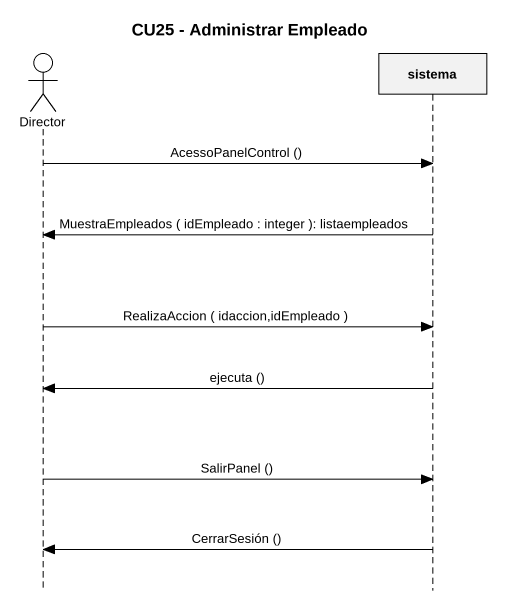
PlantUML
@startuml
title CU25 - Administrar Empleado
hide footbox
actor Director
participant sistema

Director -> sistema : AcessoPanelControl ()
sistema -> Director : MuestraEmpleados ( idEmpleado : integer ): listaempleados
Director -> sistema : RealizaAccion ( idaccion,idEmpleado )
sistema -> Director : ejecuta ()
Director -> sistema : SalirPanel ()
sistema -> Director : CerrarSesión ()
@enduml
